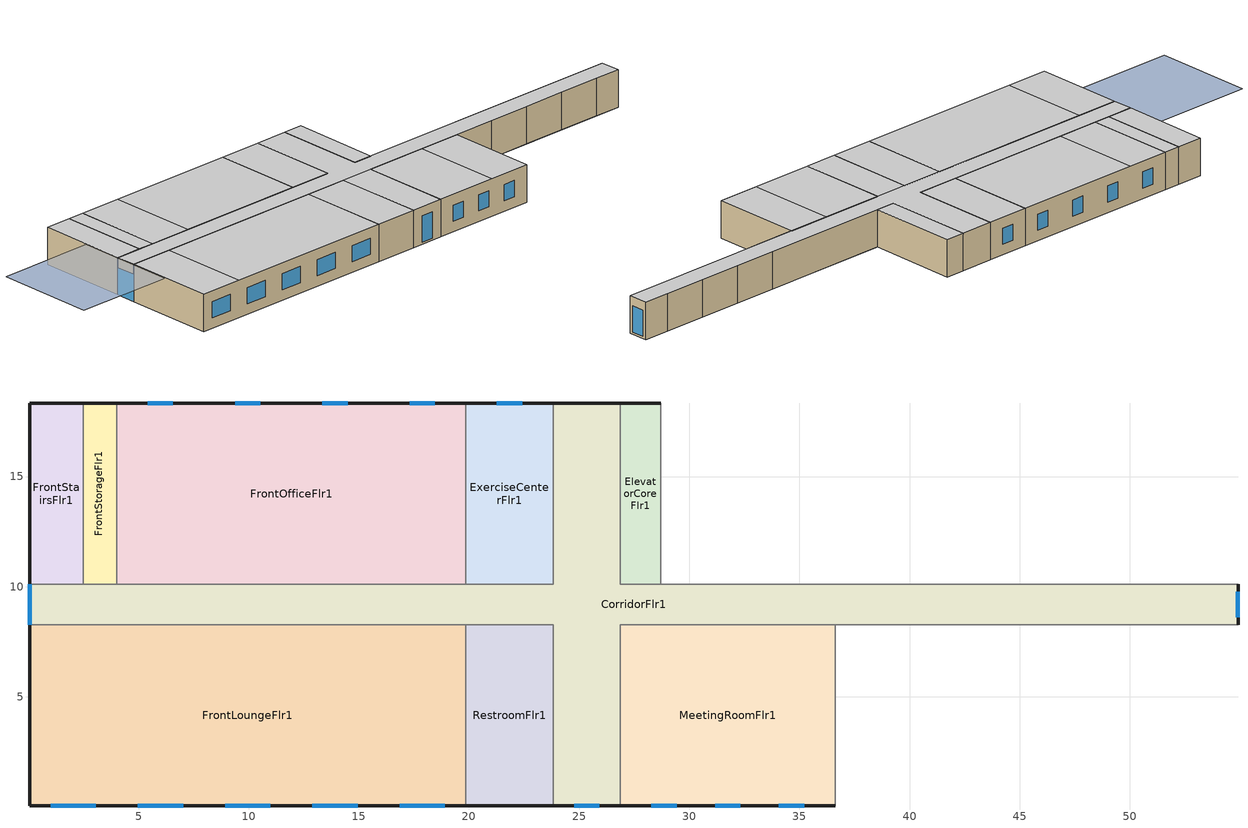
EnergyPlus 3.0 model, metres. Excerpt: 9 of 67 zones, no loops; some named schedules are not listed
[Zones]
CorridorFlr1
 floor ground (Benchmarks-R_Pre1980_Table 8A-15_Unheated_Ext-slab): 54.91,8.28 26.87,8.28 26.87,0.05 23.82,0.05 23.82,8.28 0.05,8.28 0.05,10.11 23.82,10.11 23.82,18.34 26.87,18.34 26.87,10.11 54.91,10.11 z0
 wall outside (Steel-Framed_R-13_Ext-wall): 54.91,8.28 54.91,10.11 / 26.87,18.34 23.82,18.34 / 0.05,10.11 0.05,8.28 / 23.82,0.05 26.87,0.05 z0:3.35
 wall to RearStairsFlr1 (Standard_Int-Wall): 54.91,10.11 52.47,10.11 z0:3.35
 wall to GuestRoom104 (Standard_Int-Wall): 52.47,10.11 48.51,10.11 z0:3.35
 wall to GuestRoom105 (Standard_Int-Wall): 48.51,10.11 44.55,10.11 z0:3.35
 wall to EmployeeLoungeFlr1 (Standard_Int-Wall): 44.55,10.11 40.59,10.11 z0:3.35
 wall to LaundryRoomFlr1 (Standard_Int-Wall): 40.59,10.11 28.7,10.11 z0:3.35
 wall to ElevatorCoreFlr1 (Standard_Int-Wall): 28.7,10.11 26.87,10.11 26.87,18.34 z0:3.35
 wall to ExerciseCenterFlr1 (Standard_Int-Wall): 23.82,18.34 23.82,10.11 19.86,10.11 z0:3.35
 wall to FrontOfficeFlr1 (Standard_Int-Wall): 19.86,10.11 4.01,10.11 z0:3.35
 wall to FrontStorageFlr1 (Standard_Int-Wall): 4.01,10.11 2.49,10.11 z0:3.35
 wall to FrontStairsFlr1 (Standard_Int-Wall): 2.49,10.11 0.05,10.11 z0:3.35
 wall to FrontLoungeFlr1 (Standard_Int-Wall): 0.05,8.28 19.86,8.28 z0:3.35
 wall to RestroomFlr1 (Standard_Int-Wall): 19.86,8.28 23.82,8.28 23.82,0.05 z0:3.35
 wall to MeetingRoomFlr1 (Standard_Int-Wall): 26.87,0.05 26.87,8.28 36.62,8.28 z0:3.35
 wall to MechanicalRoomFlr1 (Standard_Int-Wall): 36.62,8.28 40.59,8.28 z0:3.35
 wall to GuestRoom101 (Standard_Int-Wall): 40.59,8.28 44.55,8.28 z0:3.35
 wall to GuestRoom102 (Standard_Int-Wall): 44.55,8.28 48.51,8.28 z0:3.35
 wall to GuestRoom103 (Standard_Int-Wall): 48.51,8.28 52.47,8.28 z0:3.35
 wall to RearStorageFlr1 (Standard_Int-Wall): 52.47,8.28 54.91,8.28 z0:3.35
 window (std_window_UValue_3.237_SHGC_0.25_VT_0.318_east): 54.91,8.62 54.91,9.76 z0.19:2.55
 window (std_window_UValue_3.237_SHGC_0.25_VT_0.318_west): 0.05,10.11 0.05,8.28 z0:2.44
 window (std_window_UValue_3.237_SHGC_0.25_VT_0.318): 24.78,0.05 25.92,0.05 z0.19:2.55
 ceiling to CorridorFlr2 (INT-FLOOR-UNDERSIDE): 0.05,8.28 54.91,8.28 54.91,10.11 26.87,10.11 26.87,18.34 23.82,18.34 23.82,10.11 0.05,10.11 z3.35
 ceiling to GuestRoom206_208 (INT-FLOOR-UNDERSIDE): 23.82,0.05 26.87,0.05 26.87,8.28 23.82,8.28 z3.35
FrontLoungeFlr1
 floor ground (Benchmarks-R_Pre1980_Table 8A-15_Unheated_Ext-slab): 19.86,0.05 0.05,0.05 0.05,8.28 19.86,8.28 z0
 wall outside (Steel-Framed_R-13_Ext-wall): 0.05,8.28 0.05,0.05 19.86,0.05 z0:3.35
 wall to RestroomFlr1 (Standard_Int-Wall): 19.86,0.05 19.86,8.28 z0:3.35
 window (std_window_UValue_3.237_SHGC_0.25_VT_0.318): 1,0.05 3.06,0.05 / 4.96,0.05 7.02,0.05 / 8.93,0.05 10.98,0.05 / 12.89,0.05 14.94,0.05 / 16.85,0.05 18.91,0.05 z0.95:2.4
 ceiling to GuestRoom201 (INT-FLOOR-UNDERSIDE): 0.05,0.05 4.01,0.05 4.01,8.28 0.05,8.28 z3.35
 ceiling to GuestRoom202_205 (INT-FLOOR-UNDERSIDE): 4.01,0.05 19.86,0.05 19.86,8.28 4.01,8.28 z3.35
RestroomFlr1
 floor ground (Benchmarks-R_Pre1980_Table 8A-15_Unheated_Ext-slab): 23.82,0.05 19.86,0.05 19.86,8.28 23.82,8.28 z0
 wall outside (Steel-Framed_R-13_Ext-wall): 19.86,0.05 23.82,0.05 z0:3.35
 ceiling to GuestRoom206_208 (INT-FLOOR-UNDERSIDE): 19.86,0.05 23.82,0.05 23.82,8.28 19.86,8.28 z3.35
MeetingRoomFlr1
 floor ground (Benchmarks-R_Pre1980_Table 8A-15_Unheated_Ext-slab): 36.62,0.05 26.87,0.05 26.87,8.28 36.62,8.28 z0
 wall outside (Steel-Framed_R-13_Ext-wall): 26.87,0.05 36.62,0.05 z0:3.35
 wall to MechanicalRoomFlr1 (Standard_Int-Wall): 36.62,0.05 36.62,8.28 z0:3.35
 window (std_window_UValue_3.237_SHGC_0.25_VT_0.318): 28.28,0.05 29.42,0.05 / 34.07,0.05 35.21,0.05 / 31.18,0.05 32.32,0.05 z0.95:2.4
 ceiling to GuestRoom206_208 (INT-FLOOR-UNDERSIDE): 26.87,0.05 32.66,0.05 32.66,8.28 26.87,8.28 z3.35
 ceiling to GuestRoom209_212 (INT-FLOOR-UNDERSIDE): 32.66,0.05 36.62,0.05 36.62,8.28 32.66,8.28 z3.35
ElevatorCoreFlr1
 floor ground (Benchmarks-R_Pre1980_Table 8A-15_Unheated_Ext-slab): 28.7,10.11 26.87,10.11 26.87,18.34 28.7,18.34 z0
 wall outside (Steel-Framed_R-13_Ext-wall): 28.7,18.34 26.87,18.34 z0:3.35
 wall to LaundryRoomFlr1 (Standard_Int-Wall): 28.7,10.11 28.7,18.34 z0:3.35
 ceiling to ElevatorCoreFlr2 (INT-FLOOR-UNDERSIDE): 26.87,10.11 28.7,10.11 28.7,18.34 26.87,18.34 z3.35
ExerciseCenterFlr1
 floor ground (Benchmarks-R_Pre1980_Table 8A-15_Unheated_Ext-slab): 23.82,10.11 19.86,10.11 19.86,18.34 23.82,18.34 z0
 wall outside (Steel-Framed_R-13_Ext-wall): 23.82,18.34 19.86,18.34 z0:3.35
 wall to FrontOfficeFlr1 (Standard_Int-Wall): 19.86,18.34 19.86,10.11 z0:3.35
 window (std_window_UValue_3.237_SHGC_0.25_VT_0.318_north): 22.41,18.34 21.27,18.34 z0.95:2.4
 ceiling to GuestRoom220_223 (INT-FLOOR-UNDERSIDE): 19.86,10.11 23.82,10.11 23.82,18.34 19.86,18.34 z3.35
FrontOfficeFlr1
 floor ground (Benchmarks-R_Pre1980_Table 8A-15_Unheated_Ext-slab): 19.86,10.11 4.01,10.11 4.01,18.34 19.86,18.34 z0
 wall outside (Steel-Framed_R-13_Ext-wall): 19.86,18.34 4.01,18.34 z0:3.35
 wall to FrontStorageFlr1 (Standard_Int-Wall): 4.01,18.34 4.01,10.11 z0:3.35
 window (std_window_UValue_3.237_SHGC_0.25_VT_0.318_north): 18.45,18.34 17.31,18.34 / 14.49,18.34 13.35,18.34 / 10.52,18.34 9.38,18.34 / 6.56,18.34 5.42,18.34 z0.95:2.4
 ceiling to GuestRoom220_223 (INT-FLOOR-UNDERSIDE): 7.97,10.11 19.86,10.11 19.86,18.34 7.97,18.34 z3.35
 ceiling to GuestRoom224 (INT-FLOOR-UNDERSIDE): 4.01,10.11 7.97,10.11 7.97,18.34 4.01,18.34 z3.35
FrontStairsFlr1
 floor ground (Benchmarks-R_Pre1980_Table 8A-15_Unheated_Ext-slab): 2.49,10.11 0.05,10.11 0.05,18.34 2.49,18.34 z0
 wall outside (Steel-Framed_R-13_Ext-wall): 2.49,18.34 0.05,18.34 0.05,10.11 z0:3.35
 wall to FrontStorageFlr1 (Standard_Int-Wall): 2.49,10.11 2.49,18.34 z0:3.35
 ceiling to FrontStairsFlr2 (INT-FLOOR-UNDERSIDE): 0.05,10.11 2.49,10.11 2.49,18.34 0.05,18.34 z3.35
FrontStorageFlr1
 floor ground (Benchmarks-R_Pre1980_Table 8A-15_Unheated_Ext-slab): 4.01,10.11 2.49,10.11 2.49,18.34 4.01,18.34 z0
 wall outside (Steel-Framed_R-13_Ext-wall): 4.01,18.34 2.49,18.34 z0:3.35
 ceiling to FrontStorageFlr2 (INT-FLOOR-UNDERSIDE): 2.49,10.11 4.01,10.11 4.01,18.34 2.49,18.34 z3.35
shading: 0,4.57 0,13.72 -9.14,13.72 -9.14,4.57 z3.35
[Building]
Benchmark Small Hotel New V1.0_3.0: North Axis=0; Terrain=City; Loads Convergence Tolerance Value=0.04; Temperature Convergence Tolerance Value=0.2; Solar Distribution=FullInteriorAndExterior; Maximum Number of Warmup Days=25
[Site:Location]
LOS_ANGELES_CA_USA TMY2-23174: Latitude {deg}=33.93; Longitude {deg}=-118.4; Time Zone {hr}=-8; Elevation {m}=32
[Site:GroundTemperature:BuildingSurface]
20.07, 20.11, 20.14, 20.17, 20.16, 20.11, 20.06, 20.07, 20.11, 20.17, 20.2, 20.19
[Site:WaterMainsTemperature]
Calculation Method=CORRELATION; Annual Average Outdoor Air Temperature {C}=16.64; Maximum Difference In Monthly Average Outdoor Air Temperatures {deltaC}=6.8
[SizingPeriod:DesignDay] Barometric Pressure {Pa}=100941; Rain Indicator=0; Snow Indicator=0; Day of Month=21; Daylight Saving Time Indicator=0; Humidity Indicating Type=WetBulb
Name | Maximum Dry-Bulb Temperature {C} | Daily Temperature Range {deltaC} | Humidity Indicating Conditions at Maximum Dry-Bulb | Wind Speed {m/s} | Wind Direction {deg} | Sky Clearness | Month | Day Type
LOS_ANGELES Ann Htg 99.6% Condns DB | 6.6 | 0 | 6.6 | 2.5 | 80 | 0 | 1 | WinterDesignDay
LOS_ANGELES Ann Clg .4% Condns DB=>MWB | 29 | 6 | 17.9 | 4.2 | 250 | 1 | 8 | SummerDesignDay
[WindowMaterial:Glazing]
Theoretical Glass [68]: Optical Data Type=SpectralAverage; Thickness=0.003; Solar Transmittance at Normal Incidence=0.2442; Front Side Solar Reflectance at Normal Incidence=0.7058; Back Side Solar Reflectance at Normal Incidence=0.7058; Visible Transmittance at Normal Incidence=0.3192; Front Side Visible Reflectance at Normal Incidence=0.6308; Back Side Visible Reflectance at Normal Incidence=0.6308; Infrared Transmittance at Normal Incidence=0; Front Side Infrared Hemispherical Emissivity=0.9; Back Side Infrared Hemispherical Emissivity=0.9; Conductivity=0.0199; Dirt Correction Factor for Solar and Visible Transmittance=1; Solar Diffusing=No
[Material] Thermal Absorptance=0.9
Name | Roughness | Thickness | Conductivity | Density | Specific Heat | Solar Absorptance | Visible Absorptance | Thickness {m} | Conductivity {W/m-K} | Density {kg/m3} | Specific Heat {J/kg-K}
GP01 1/2 GYPSUM | Smooth | 0.0127 | 0.16 | 800 | 1090 | 0.7 | 0.5
Wall Insulation [1] | MediumRough | 0.0373 | 0.045 | 265 | 836.8 | 0.7 | 0.7
1/2IN Gypsum | Smooth | 0.0127 | 0.16 | 784.9 | 830 | 0.92 | 0.92
MAT-CC05 8 HW CONCRETE | Rough | 0.2032 | 1.311 | 2240 | 836.8 | 0.7 | 0.7
Std Wood 6inch | MediumSmooth |  |  |  |  | 0.7 | 0.7 | 0.15 | 0.12 | 540 | 1210
Std MAT-CC05 4  MW CONCRETE | Rough |  |  |  |  | 0.7 | 0.2 | 0.1 | 0.858 | 1968 | 836.8
[Material:NoMass] Thermal Absorptance=0.9; Solar Absorptance=0.7
Name | Roughness | Thermal Resistance {(m2-K)/W} | Visible Absorptance | Thermal Resistance {m2-K/W}
MAT-SHEATH | Rough | 0.3626 | 0.7
CP02 CARPET PAD | VeryRough | 0.2165 | 0.8
Std CP02 CARPET PAD | VeryRough |  | 0.8 | 0.21648
[Construction]
InteriorFurnishings: Std Wood 6inch
INT-FLOOR-UNDERSIDE: Std CP02 CARPET PAD, Std MAT-CC05 4  MW CONCRETE
std_window_UValue_3.237_SHGC_0.25_VT_0.318; std_window_UValue_3.237_SHGC_0.25_VT_0.318_east; std_window_UValue_3.237_SHGC_0.25_VT_0.318_north; std_window_UValue_3.237_SHGC_0.25_VT_0.318_west: Theoretical Glass [68]
Standard_Int-Wall: GP01 1/2 GYPSUM, GP01 1/2 GYPSUM
Steel-Framed_R-13_Ext-wall: MAT-SHEATH, Wall Insulation [1], 1/2IN Gypsum
Benchmarks-R_Pre1980_Table 8A-15_Unheated_Ext-slab: MAT-CC05 8 HW CONCRETE, CP02 CARPET PAD
[ComponentCost:LineItem]
Interior Furnishings: Line Item Type=Construction; Item=InteriorFurnishings; Cost per Area {$/m2}=1
Interior Floor: Line Item Type=Construction; Item=INT-FLOOR-UNDERSIDE; Cost per Area {$/m2}=15
Interior Floor Slab: Line Item Type=Construction; Item=INT-FLOOR-SLAB; Cost per Area {$/m2}=35
Drop Ceiling: Line Item Type=Construction; Item=DropCeiling; Cost per Area {$/m2}=10
Sloped Metal Roof: Line Item Type=Construction; Item=Sloped_Metal_Roof; Cost per Area {$/m2}=1
Gable Wall: Line Item Type=Construction; Item=Gable_Wall; Cost per Area {$/m2}=1
Air Wall: Line Item Type=Construction; Item=AIR-WALL; Cost per Area {$/m2}=1
Swinging Door Conditioned: Line Item Type=Construction; Item=Std Swinging Door_con; Cost per Area {$/m2}=1
Swinging Door Semi-conditioned: Line Item Type=Construction; Item=Std Swinging Door_semi; Cost per Area {$/m2}=1
Overhead Door: Line Item Type=Construction; Item=Std Overhead Door; Cost per Area {$/m2}=1
south:std_window_UValue_3.237_SHGC_0.25_VT_0.318: Line Item Type=Construction; Item=std_window_UValue_3.237_SHGC_0.25_VT_0.318; Cost per Area=243.623
east:std_window_UValue_3.237_SHGC_0.25_VT_0.318_east: Line Item Type=Construction; Item=std_window_UValue_3.237_SHGC_0.25_VT_0.318_east; Cost per Area=243.623
north:std_window_UValue_3.237_SHGC_0.25_VT_0.318_north: Line Item Type=Construction; Item=std_window_UValue_3.237_SHGC_0.25_VT_0.318_north; Cost per Area=243.623
west:std_window_UValue_3.237_SHGC_0.25_VT_0.318_west: Line Item Type=Construction; Item=std_window_UValue_3.237_SHGC_0.25_VT_0.318_west; Cost per Area=243.623
SkylightConst:std_window_UValue_6.922_SHGC_0.36_VT_0.457: Line Item Type=Construction; Item=std_window_UValue_6.922_SHGC_0.36_VT_0.457; Cost per Area=205.748
roofs:IEAD_R-15 ci_Roof: Line Item Type=Construction; Item=IEAD_R-15 ci_Roof; Cost per Area=34.3904
int-walls:Standard_Int-Wall: Line Item Type=Construction; Item=Standard_Int-Wall; Cost per Area=1
ext-walls:Steel-Framed_R-13_Ext-wall: Line Item Type=Construction; Item=Steel-Framed_R-13_Ext-wall; Cost per Area=38.211
ext-slab:Benchmarks-R_Pre1980_Table 8A-15_Unheated_Ext-slab: Line Item Type=Construction; Item=Benchmarks-R_Pre1980_Table 8A-15_Unheated_Ext-slab; Cost per Area=560.787
exposed-floor:Mass_R-6.3 ci_ExposedFloor: Line Item Type=Construction; Item=Mass_R-6.3 ci_ExposedFloor; Cost per Area=32.9966
ElectricEquipment:ElevatorCoreFlr1:Elevators: Line Item Type=General; Item=ElevatorCoreFlr1; Cost per Each=1; Quantity=1.932
LIGHTING EQUIP:FrontStairsFlr1: Line Item Type=Lights; Item=FrontStairsFlr1; Cost per Unit of Output Capacity=1
LIGHTING EQUIP:FrontStorageFlr1: Line Item Type=Lights; Item=FrontStorageFlr1; Cost per Unit of Output Capacity=1
[Zone] Type=1; Multiplier=1; Ceiling Height=-9999; Part of Total Floor Area=Yes
Name | Volume
CorridorFlr1 | 504.616
FrontLoungeFlr1 | 546.6966
RestroomFlr1 | 109.3393
MeetingRoomFlr1 | 269.1429
ElevatorCoreFlr1 | 50.4606
ExerciseCenterFlr1 | 109.3313
FrontOfficeFlr1 | 437.3254
FrontStairsFlr1 | 67.2808
FrontStorageFlr1 | 42.0505
[InternalMass] Construction=InteriorFurnishings
Name | Zone | Surface Area
CorridorFlr1_InternalMass_1 | CorridorFlr1 | 301.0117
FrontLoungeFlr1_InternalMass_1 | FrontLoungeFlr1 | 326.1134
RestroomFlr1_InternalMass_1 | RestroomFlr1 | 65.2227
MeetingRoomFlr1_InternalMass_1 | MeetingRoomFlr1 | 160.5482
ElevatorCoreFlr1_InternalMass_1 | ElevatorCoreFlr1 | 30.1006
ExerciseCenterFlr1_InternalMass_1 | ExerciseCenterFlr1 | 65.2179
FrontOfficeFlr1_InternalMass_1 | FrontOfficeFlr1 | 260.8717
FrontStairsFlr1_InternalMass_1 | FrontStairsFlr1 | 40.1341
FrontStorageFlr1_InternalMass_1 | FrontStorageFlr1 | 25.0838
[Lights] Design Level Calculation Method=LightingLevel; Return Air Fraction=0; Fraction Radiant=0.7; Fraction Visible=0.2; Fraction Replaceable=1; Return Air Fraction is Calculated from Plenum Temperature=No
Name | Zone | Schedule | Design Level {W}
CorridorFlr1_Lights | CorridorFlr1 | Corridor_Ltg_Sch | 809.7215
FrontLoungeFlr1_Lights | FrontLoungeFlr1 | EmployeeLounge_Ltg_Sch | 1924.07
RestroomFlr1_Lights | RestroomFlr1 | BLDG_LIGHT_SCH | 316.33
MeetingRoomFlr1_Lights | MeetingRoomFlr1 | MeetingRoom_Ltg_Sch_Base | 1123.84
ExerciseCenterFlr1_Lights | ExerciseCenterFlr1 | ExerciseRoom_Ltg_Sch_Base | 316.307
FrontOfficeFlr1_Lights | FrontOfficeFlr1 | Office_Ltg_Sch_Base | 1544.36
FrontStairsFlr1_Lights | FrontStairsFlr1 | Corridor_Ltg_Sch | 129.6332
FrontStorageFlr1_Lights | FrontStorageFlr1 | Storage_Ltg_Sch | 107.8604
[Sizing:Zone]
FrontStairsFlr1: Zone Cooling Design Supply Air Temperature {C}=14; Zone Heating Design Supply Air Temperature {C}=40; Zone Cooling Design Supply Air Humidity Ratio {kg-H20/kg-air}=0.0085; Zone Heating Design Supply Air Humidity Ratio {kg-H20/kg-air}=0.008; Outdoor Air Method=Flow/Zone; Outside Air Flow per Zone Floor Area=0; Outside Air Flow per Zone {m3/s}=0; Zone Sizing Factor=0; Cooling Design Air Flow Method {Flow/Zone | DesignDay}=DesignDay; Cooling Design Air Flow Rate=0; Cooling Minimum Air Flow=0; Cooling Minimum Air Flow Fraction=0; Heating Design Air Flow Method {Flow/Zone | DesignDay}=DesignDay; Heating Design Air Flow Rate=0
[ZoneControl:Thermostat]
FrontStairsFlr1 Thermostat: Zone=FrontStairsFlr1; Control Type Schedule=Dual Zone Control Type Sched; Control 1=FrontStairsFlr1 DualSPSched
[Zone equipment]
FrontStairsFlr1: FrontStairsFlr1 Unit Heater
[ZoneHVAC:UnitHeater] Availability Schedule=ALWAYS_ON; Maximum Supply Air Flow Rate=AUTOSIZE; Fan Control Type=OnOff; Maximum Hot Water or Steam Flow Rate=AUTOSIZE; Minimum Hot Water or Steam Flow Rate=0; Heating Convergence Tolerance=0.001
Name | Fan | Heating Coil
RearStairsFlr1 Unit Heater | RearStairsFlr1 Unit HeaterFan | RearStairsFlr1 Unit Heater Coil
FrontStairsFlr1 Unit Heater | FrontStairsFlr1 Unit HeaterFan | FrontStairsFlr1 Unit Heater Coil
RearStairsFlr2 Unit Heater | RearStairsFlr2 Unit HeaterFan | RearStairsFlr2 Unit Heater Coil
FrontStairsFlr2 Unit Heater | FrontStairsFlr2 Unit HeaterFan | FrontStairsFlr2 Unit Heater Coil
RearStairsFlr3 Unit Heater | RearStairsFlr3 Unit HeaterFan | RearStairsFlr3 Unit Heater Coil
FrontStairsFlr3 Unit Heater | FrontStairsFlr3 Unit HeaterFan | FrontStairsFlr3 Unit Heater Coil
RearStairsFlr4 Unit Heater | RearStairsFlr4 Unit HeaterFan | RearStairsFlr4 Unit Heater Coil
FrontStairsFlr4 Unit Heater | FrontStairsFlr4 Unit HeaterFan | FrontStairsFlr4 Unit Heater Coil
[Coil:Heating:Electric] Availability Schedule=ALWAYS_ON; Efficiency=1; Nominal Capacity {W}=AUTOSIZE
RearStairsFlr1 Unit Heater coil; FrontStairsFlr1 Unit Heater coil; RearStairsFlr2 Unit Heater coil; FrontStairsFlr2 Unit Heater coil; RearStairsFlr3 Unit Heater coil; FrontStairsFlr3 Unit Heater coil; RearStairsFlr4 Unit Heater coil; FrontStairsFlr4 Unit Heater coil
[Fan:ConstantVolume] Availablility Schedule=ALWAYS_ON; Fan Efficiency=0.51; Pressure Rise {Pa}=296; Maximum Flow Rate {m3/s}=AUTOSIZE; Motor Efficiency=0.85; Motor In Airstream Fraction=1
RearStairsFlr1 Unit HeaterFan; FrontStairsFlr1 Unit HeaterFan; RearStairsFlr2 Unit HeaterFan; FrontStairsFlr2 Unit HeaterFan; RearStairsFlr3 Unit HeaterFan; FrontStairsFlr3 Unit HeaterFan; RearStairsFlr4 Unit HeaterFan; FrontStairsFlr4 Unit HeaterFan
[ZoneInfiltration] Schedule=INFIL_SCH; Design Volume Flow Rate Calculation Method=Flow/Zone; Constant Term Coefficient=1; Temperature Term Coefficient=0; Velocity Term Coefficient=0; Velocity Squared Term Coefficient=0
Name | Zone | Design Flow Rate {m3/s}
FrontLoungeFlr1_Infiltration | FrontLoungeFlr1 | 0.0052
RestroomFlr1_Infiltration | RestroomFlr1 | 0.0007
MeetingRoomFlr1_Infiltration | MeetingRoomFlr1 | 0.0035
ExerciseCenterFlr1_Infiltration | ExerciseCenterFlr1 | 0.0007
FrontOfficeFlr1_Infiltration | FrontOfficeFlr1 | 0.0029
[People] Number of People Calculation Method=People; Fraction Radiant=0.3; User Specified Sensible Fraction=AUTOCALCULATE; Activity Level Schedule=ACTIVITY_SCH; Enable ASHRAE 55 Comfort Warnings=No; MRT Calculation=ZoneAveraged; Work Efficiency Schedule=WORK_EFF_SCH; Clothing Schedule=CLOTHING_SCH; Air Velocity Schedule=AIR_VELO_SCH; Thermal Comfort Report=FANGER
Name | Zone | Schedule | Number of People
FrontLoungeFlr1 | FrontLoungeFlr1 | EmployeeLounge_Occ_Sch | 53
RestroomFlr1 | RestroomFlr1 | BLDG_OCC_SCH | 1
MeetingRoomFlr1 | MeetingRoomFlr1 | MeetingRoom_Occ_Sch | 43
ExerciseCenterFlr1 | ExerciseCenterFlr1 | ExerciseRoom_Occ_Sch | 11
FrontOfficeFlr1 | FrontOfficeFlr1 | Office_Occ_Sch | 10
[ElectricEquipment] Design Level Calculation Method=EquipmentLevel; Fraction Latent=0
Name | Zone | Schedule | Design Level {W} | Fraction Radiant | Fraction Lost
FrontLoungeFlr1_PlugMisc_Equip | FrontLoungeFlr1 | EmployeeLounge_Eqp_Sch | 2516.5 | 0.5 | 0
RestroomFlr1_PlugMisc_Equip | RestroomFlr1 | BLDG_EQUIP_SCH | 351 | 0.5 | 0
MeetingRoomFlr1_PlugMisc_Equip | MeetingRoomFlr1 | MeetingRoom_Eqp_Sch | 1035.54 | 0.5 | 0
ElevatorCoreFlr1_Elevators_Equip | ElevatorCoreFlr1 | BLDG_EQUIP_SCH | 1932 | 0 | 0.85
ExerciseCenterFlr1_PlugMisc_Equip | ExerciseCenterFlr1 | ExerciseRoom_Eqp_Sch | 375 | 0.5 | 0
FrontOfficeFlr1_PlugMisc_Equip | FrontOfficeFlr1 | Office_Eqp_Sch | 1682.62 | 0.5 | 0
[AvailabilityManager:NightCycle] Availability Schedule=Always_On; Fan Schedule=HVACOperationSchd; Control Type {CycleOnAny | CycleOnControlZone | CycleOnAnyZoneFansOnly}=CycleOnAny; Thermostat Tolerance {delta C}=1; Cycling Run Time {s}=1800
PSZ-HEATCOOL:1 Availability Manager; PSZ-HEATCOOL:2 Availability Manager; PSZ-HEATCOOL:3 Availability Manager; PSZ-HEATCOOL:4 Availability Manager; PSZ-HEATCOOL:5 Availability Manager; GUESTROOMSFLOOR1DOAS Availability Manager; PSZ-HEATCOOL:7 Availability Manager; PSZ-HEATCOOL:8 Availability Manager; PSZ-HEATCOOL:9 Availability Manager; PSZ-HEATCOOL:10 Availability Manager; PSZ-HEATCOOL:11 Availability Manager; GUESTROOMSFLOOR2DOAS Availability Manager; PSZ-HEATCOOL:13 Availability Manager; GUESTROOMSFLOOR3DOAS Availability Manager; PSZ-HEATCOOL:15 Availability Manager; GUESTROOMSFLOOR4DOAS Availability Manager
[Exterior:Lights]
Exterior Facade Lighting: Schedule=ALWAYS_ON; Design Level=2400.01; Control Option=AstronomicalClock
[UtilityCost:Tariff] Group=Comm Elect
Name | Output Meter | Conversion Factor Choice | Time of Use Period Schedule | Season Schedule | Demand Window Length | Monthly Charge or Variable
SCE_TOU-8_GeneralServiceLarge | Electricity:Facility | kWh | SCETOUSched | SCESeasonsSchedule | HalfHour | 246.33
SCE_GS-2_GeneralService | Electricity:Facility | kWh | SCETOUSched | SCESeasonsSchedule | HalfHour | 74.03
SCE_GS-1_GeneralService | Electricity:Facility | kWh |  | SCESeasonsSchedule | HalfHour | 15.25
CA_EIAMonthlyRateGas | Gas:Facility | MCF |  |  |  | 0
[UtilityCost:Charge:Simple] Tariff=SCE_TOU-8_GeneralServiceLarge; Category Variable=EnergyCharges; Cost per Unit Value or Variable=0.01676
Name | Charge Variable | Source Variable | Season
 | SummerDeliveryOnPeakEnergyCharge | PeakEnergy | Summer
 | SummerDeliveryOffPeakEnergyCharge | OffPeakEnergy | Summer
 | SummerDeliveryMidPeakEnergyCharge | MidPeakEnergy | Summer
 | WinterDeliveryOffPeakEnergyCharge | OffPeakEnergy | Winter
 | WinterDeliveryMidPeakEnergyCharge | MidPeakEnergy | Winter
